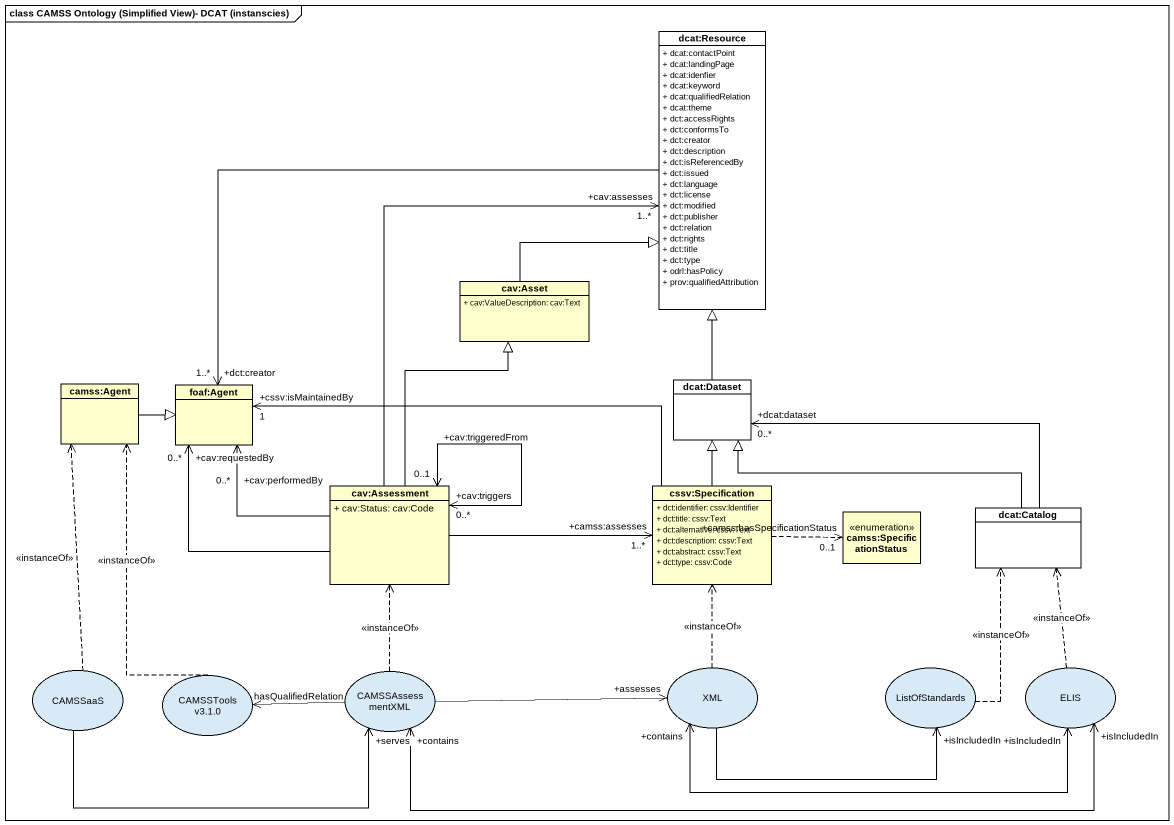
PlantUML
@startuml
mainframe class CAMSS Ontology (Simplified View)- DCAT (instanscies)
allowmixing
hide circle
hide empty members
skinparam classAttributeIconSize 0
class "dcat:Resource" as dcat_Resource #FFFFFF {
  + dcat:contactPoint
  + dcat:landingPage
  + dcat:idenfier
  + dcat:keyword
  + dcat:qualifiedRelation
  + dcat:theme
  + dct:accessRights
  + dct:conformsTo
  + dct:creator
  + dct:description
  + dct:isReferencedBy
  + dct:issued
  + dct:language
  + dct:license
  + dct:modified
  + dct:publisher
  + dct:relation
  + dct:rights
  + dct:title
  + dct:type
  + odrl:hasPolicy
  + prov:qualifiedAttribution
}
class "cav:Asset" as cav_Asset {
  + cav:ValueDescription: cav:Text
}
class "camss:Agent" as camss_Agent
class "foaf:Agent" as foaf_Agent
class "dcat:Dataset" as dcat_Dataset #FFFFFF
class "cav:Assessment" as cav_Assessment {
  + cav:Status: cav:Code
}
class "cssv:Specification" as cssv_Specification {
  + dct:identifier: cssv:Identifier
  + dct:title: cssv:Text
  + dct:alternative: cssv:Text
  + dct:description: cssv:Text
  + dct:abstract: cssv:Text
  + dct:type: cssv:Code
}
enum "camss:SpecificationStatus" as camss_SpecificationStatus
class "dcat:Catalog" as dcat_Catalog #FFFFFF
usecase CAMSSaaS
usecase "CAMSSTools v3.1.0" as CAMSSTools_v3_1_0
usecase CAMSSAssessmentXML
usecase XML
usecase ListOfStandards
usecase ELIS
dcat_Resource -left-> "+dct:creator\n1..*" foaf_Agent
cav_Asset -up-|> dcat_Resource
camss_Agent -right-|> foaf_Agent
dcat_Dataset -up-|> dcat_Resource
cav_Assessment -up-> "+cav:assesses\n1..*" dcat_Resource
cav_Assessment -up-|> cav_Asset
cav_Assessment -up-> "+cav:requestedBy\n0..*" foaf_Agent
cav_Assessment -up-> "+cav:performedBy\n0..*" foaf_Agent
cav_Assessment "+cav:triggers\n0..*" <--> "+cav:triggeredFrom\n0..1" cav_Assessment
cav_Assessment -right-> "+camss:assesses\n1..*" cssv_Specification
cssv_Specification -left-> "+cssv:isMaintainedBy\n1" foaf_Agent
cssv_Specification -up-|> dcat_Dataset
cssv_Specification .right.> "+camss:hasSpecificationStatus\n0..1" camss_SpecificationStatus
dcat_Catalog -left-|> dcat_Dataset
dcat_Catalog -left-> "+dcat:dataset\n0..*" dcat_Dataset
CAMSSaaS .up.> camss_Agent : <<instanceOf>>
CAMSSaaS -right-> "+serves" CAMSSAssessmentXML
CAMSSTools_v3_1_0 .up.> camss_Agent : <<instanceOf>>
CAMSSAssessmentXML .up.> cav_Assessment : <<instanceOf>>
CAMSSAssessmentXML -left-> CAMSSTools_v3_1_0 : hasQualifiedRelation
CAMSSAssessmentXML -right-> "+assesses" XML
CAMSSAssessmentXML "+contains" <-right-> "+isIncludedIn" ELIS
XML .up.> cssv_Specification : <<instanceOf>>
XML -right-> "+isIncludedIn" ListOfStandards
XML "+contains" <-right-> "+isIncludedIn" ELIS
ListOfStandards .up.> dcat_Catalog : <<instanceOf>>
ELIS .up.> dcat_Catalog : <<instanceOf>>
@enduml
